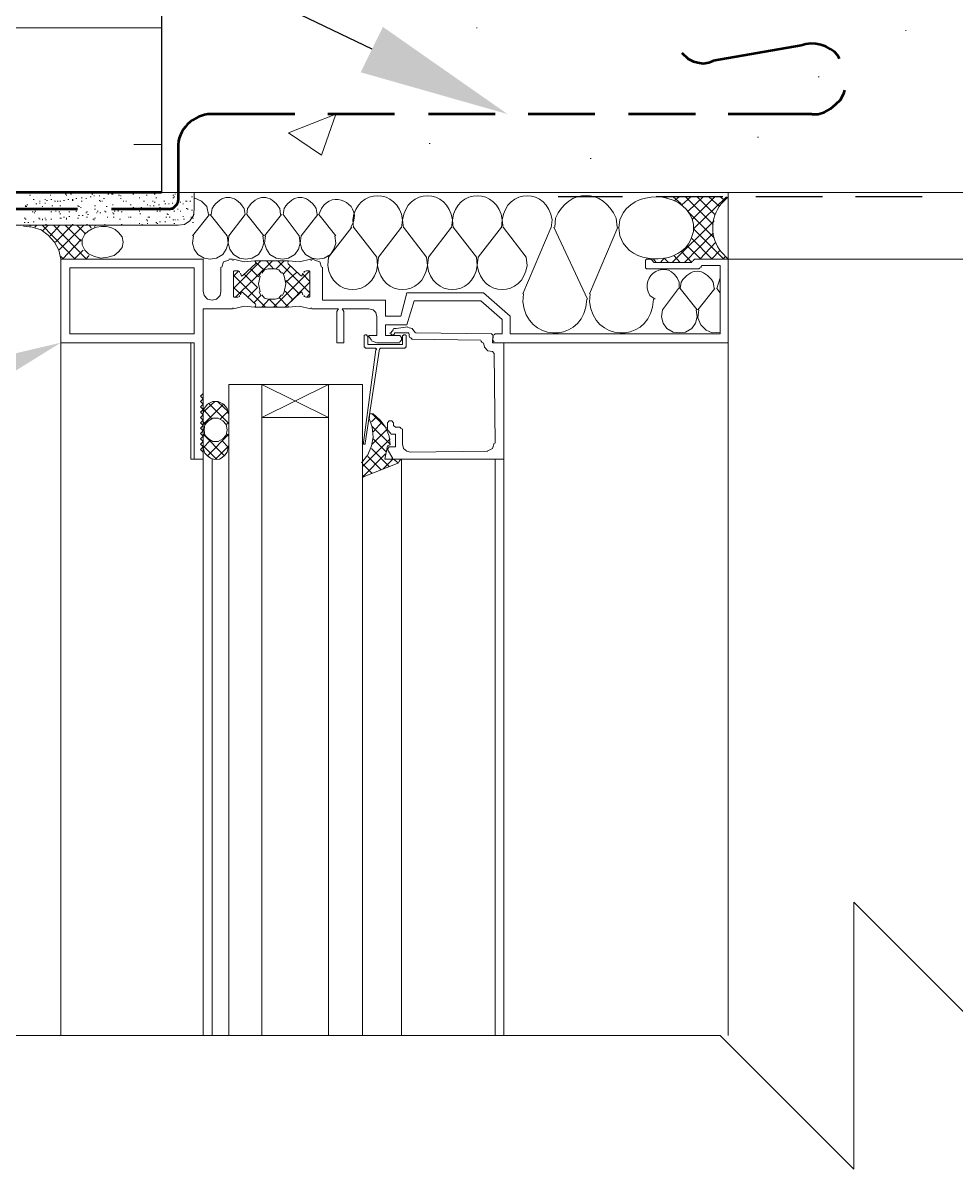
# Model space of a CAD drawing. Header units: millimetres. Extents: x 14 to 201, y 16 to 268.
# Drawn here: x 85.97 to 108.16, y 170.58 to 197.86 of the extents above; entities that cross this region are included whole.
import ezdxf

# ---------------------------------------------------------------- set-up
doc = ezdxf.new("R2010")
doc.units = ezdxf.units.MM
doc.header["$MEASUREMENT"] = 0
doc.layers.get('0').update_dxf_attribs({"linetype": 'CONTINUOUS'})

msp = doc.modelspace()

# ---------------------------------------------------------------- hatches: boundary and pattern name
at = {"true_color": 0x000007}
for points in [[(94.53, 197.76), (97.494, 195.686), (94.001, 196.681)], [(83.354, 189.421), (86.868, 190.246), (83.799, 188.341)]]:
    msp.add_hatch(color=0, dxfattribs=at).paths.add_polyline_path(points)

# ---------------------------------------------------------------- linework, layer by layer
at = {"color": 0, "linetype": 'Continuous', "lineweight": 25, "true_color": 0x000007}
for p, q in [((89.26, 227.902), (89.26, 193.823)), ((100.224, 193.717), (98.7, 193.717)), ((102.616, 193.717), (101.029, 193.717)), ((104.987, 193.717), (103.399, 193.717)), ((107.357, 193.717), (105.77, 193.717))]:
    msp.add_line(p, q, dxfattribs=at)
at = {"color": 0, "linetype": 'Continuous', "lineweight": 15, "true_color": 0x656565}
for p, q in [((80.92, 197.739), (89.26, 197.739)), ((96.753, 197.739), (96.774, 197.739)), ((106.955, 197.676), (106.976, 197.676)), ((104.881, 196.575), (104.902, 196.575)), ((92.287, 195.241), (93.408, 195.686)), ((103.441, 195.136), (103.463, 195.136)), ((88.604, 194.966), (89.26, 194.966)), ((95.631, 194.987), (95.652, 194.987)), ((99.462, 194.628), (99.483, 194.628)), ((86, 193.802), (86.021, 193.802)), ((86.064, 193.802), (86.085, 193.802)), ((86.127, 193.76), (86.148, 193.76)), ((86.212, 193.654), (86.233, 193.654)), ((86.339, 193.802), (86.36, 193.802)), ((86.402, 193.802), (86.423, 193.802)), ((86.487, 193.654), (86.508, 193.654)), ((86.55, 193.823), (86.572, 193.823)), ((86.614, 193.76), (86.635, 193.76)), ((86.635, 193.654), (86.656, 193.654)), ((86.847, 193.823), (86.868, 193.823)), ((86.974, 193.781), (86.995, 193.781)), ((86.995, 193.76), (87.016, 193.76)), ((87.037, 193.823), (87.058, 193.823)), ((87.037, 193.654), (87.058, 193.654)), ((87.101, 193.781), (87.122, 193.781)), ((87.143, 193.654), (87.164, 193.654)), ((87.228, 193.675), (87.249, 193.675)), ((87.249, 193.823), (87.27, 193.823)), ((87.355, 193.696), (87.376, 193.696)), ((87.461, 193.675), (87.482, 193.675)), ((87.545, 193.823), (87.567, 193.823)), ((87.567, 193.717), (87.588, 193.717)), ((87.609, 193.781), (87.63, 193.781)), ((87.609, 193.781), (87.63, 193.781)), ((87.651, 193.738), (87.672, 193.738)), ((87.672, 193.823), (87.694, 193.823)), ((87.778, 193.738), (87.799, 193.738)), ((87.884, 193.675), (87.905, 193.675)), ((87.99, 193.781), (88.011, 193.781)), ((88.032, 193.823), (88.053, 193.823)), ((88.075, 193.781), (88.096, 193.781)), ((88.096, 193.781), (88.117, 193.781)), ((88.202, 193.802), (88.223, 193.802)), ((88.244, 193.76), (88.265, 193.76)), ((88.286, 193.738), (88.307, 193.738)), ((88.286, 193.675), (88.307, 193.675)), ((88.519, 193.823), (88.54, 193.823)), ((88.583, 193.781), (88.604, 193.781)), ((88.731, 193.696), (88.752, 193.696)), ((88.9, 193.76), (88.921, 193.76)), ((89.027, 193.823), (89.048, 193.823)), ((89.09, 193.781), (89.112, 193.781)), ((89.133, 193.696), (89.154, 193.696)), ((89.514, 193.823), (89.535, 193.823)), ((89.535, 193.76), (89.556, 193.76)), ((89.535, 193.696), (89.556, 193.696)), ((89.556, 193.717), (89.577, 193.717)), ((89.577, 193.781), (89.598, 193.781)), ((89.979, 193.717), (90.001, 193.717)), ((90.001, 193.823), (90.022, 193.823)), ((101.155, 193.717), (101.177, 193.717)), ((101.261, 193.696), (101.304, 193.717)), ((101.621, 193.548), (101.431, 193.717)), ((101.473, 193.633), (101.579, 193.717)), ((101.642, 193.527), (101.854, 193.717)), ((102.383, 193.061), (101.727, 193.717)), ((101.791, 193.379), (102.15, 193.717)), ((101.896, 193.188), (102.425, 193.717)), ((101.917, 192.955), (102.701, 193.717)), ((102.425, 193.294), (102.002, 193.717)), ((102.531, 193.484), (102.277, 193.717)), ((102.658, 193.633), (102.553, 193.717)), ((102.743, 193.717), (102.574, 193.548)), ((86.021, 193.506), (86.042, 193.506)), ((86.021, 193.484), (86.042, 193.484)), ((86.042, 193.484), (86.064, 193.484)), ((86.064, 193.527), (86.085, 193.527)), ((86.191, 193.421), (86.212, 193.421)), ((86.254, 193.379), (86.275, 193.379)), ((86.275, 193.548), (86.296, 193.548)), ((86.36, 193.612), (86.381, 193.612)), ((86.36, 193.569), (86.381, 193.569)), ((86.423, 193.484), (86.445, 193.484)), ((86.487, 193.569), (86.508, 193.569)), ((86.529, 193.633), (86.55, 193.633)), ((86.656, 193.506), (86.677, 193.506)), ((86.677, 193.421), (86.699, 193.421)), ((86.72, 193.612), (86.741, 193.612)), ((86.741, 193.379), (86.762, 193.379)), ((86.783, 193.612), (86.804, 193.612)), ((86.847, 193.612), (86.868, 193.612)), ((86.847, 193.506), (86.868, 193.506)), ((86.931, 193.633), (86.953, 193.633)), ((87.143, 193.633), (87.164, 193.633)), ((87.164, 193.421), (87.185, 193.421)), ((87.228, 193.379), (87.249, 193.379)), ((87.27, 193.506), (87.291, 193.506)), ((87.291, 193.484), (87.312, 193.484)), ((87.334, 193.463), (87.355, 193.463)), ((87.355, 193.612), (87.376, 193.612)), ((87.672, 193.506), (87.694, 193.506)), ((87.672, 193.421), (87.694, 193.421)), ((87.736, 193.379), (87.757, 193.379)), ((87.778, 193.633), (87.799, 193.633)), ((87.799, 193.612), (87.82, 193.612)), ((87.842, 193.612), (87.863, 193.612)), ((87.905, 193.379), (87.926, 193.379)), ((87.948, 193.484), (87.969, 193.484)), ((88.096, 193.527), (88.117, 193.527)), ((88.138, 193.379), (88.159, 193.379)), ((88.159, 193.421), (88.18, 193.421)), ((88.223, 193.4), (88.244, 193.4)), ((88.223, 193.379), (88.244, 193.379)), ((88.35, 193.612), (88.371, 193.612)), ((88.35, 193.421), (88.371, 193.421)), ((88.413, 193.612), (88.434, 193.612)), ((88.519, 193.527), (88.54, 193.527)), ((88.561, 193.442), (88.583, 193.442)), ((88.583, 193.463), (88.604, 193.463)), ((88.604, 193.442), (88.625, 193.442)), ((88.646, 193.442), (88.667, 193.442)), ((88.646, 193.421), (88.667, 193.421)), ((88.731, 193.379), (88.752, 193.379)), ((88.731, 193.379), (88.752, 193.379)), ((88.773, 193.463), (88.794, 193.463)), ((88.837, 193.612), (88.858, 193.612)), ((88.921, 193.527), (88.942, 193.527)), ((88.985, 193.506), (89.006, 193.506)), ((89.048, 193.612), (89.069, 193.612)), ((89.069, 193.506), (89.09, 193.506)), ((89.09, 193.59), (89.112, 193.59)), ((89.154, 193.421), (89.175, 193.421)), ((89.154, 193.379), (89.175, 193.379)), ((89.196, 193.527), (89.217, 193.527)), ((89.217, 193.463), (89.239, 193.463)), ((89.217, 193.379), (89.239, 193.379)), ((89.323, 193.612), (89.344, 193.612)), ((89.344, 193.548), (89.366, 193.548)), ((89.429, 193.548), (89.45, 193.548)), ((89.514, 193.569), (89.535, 193.569)), ((89.556, 193.379), (89.577, 193.379)), ((89.641, 193.59), (89.662, 193.59)), ((89.641, 193.421), (89.662, 193.421)), ((89.704, 193.59), (89.725, 193.59)), ((89.704, 193.379), (89.725, 193.379)), ((89.768, 193.548), (89.789, 193.548)), ((89.831, 193.612), (89.852, 193.612)), ((89.852, 193.612), (89.874, 193.612)), ((89.852, 193.442), (89.874, 193.442)), ((89.874, 193.421), (89.895, 193.421)), ((89.937, 193.612), (89.958, 193.612)), ((89.979, 193.4), (90.001, 193.4)), ((90.466, 193.442), (90.445, 193.294)), ((91.25, 193.294), (91.228, 193.442)), ((91.313, 193.442), (91.292, 193.294)), ((92.096, 193.294), (92.075, 193.442)), ((92.181, 193.442), (92.16, 193.294)), ((92.964, 193.294), (92.943, 193.442)), ((93.07, 193.442), (93.006, 193.294)), ((93.07, 193.442), (93.006, 193.294)), ((86, 193.209), (86.021, 193.209)), ((86, 193.104), (86.021, 193.104)), ((86.021, 193.188), (86.042, 193.188)), ((86.085, 193.104), (86.106, 193.104)), ((86.191, 193.357), (86.212, 193.357)), ((86.212, 193.125), (86.233, 193.125)), ((86.233, 193.336), (86.254, 193.336)), ((86.339, 193.209), (86.36, 193.209)), ((86.36, 193.188), (86.381, 193.188)), ((86.423, 193.188), (86.445, 193.188)), ((86.423, 193.167), (86.445, 193.167)), ((86.487, 193.209), (86.508, 193.209)), ((86.508, 193.167), (86.529, 193.167)), ((86.635, 193.357), (86.656, 193.357)), ((86.635, 193.188), (86.656, 193.188)), ((86.826, 193.357), (86.847, 193.357)), ((86.847, 193.315), (86.868, 193.315)), ((86.847, 193.209), (86.868, 193.209)), ((86.868, 193.209), (86.889, 193.209)), ((86.931, 193.23), (86.953, 193.23)), ((86.995, 193.209), (87.016, 193.209)), ((86.995, 193.188), (87.016, 193.188)), ((87.058, 193.357), (87.08, 193.357)), ((87.058, 193.252), (87.08, 193.252)), ((87.27, 193.209), (87.291, 193.209)), ((87.291, 193.273), (87.312, 193.273)), ((87.376, 193.273), (87.397, 193.273)), ((87.461, 193.336), (87.482, 193.336)), ((87.482, 193.357), (87.503, 193.357)), ((87.482, 193.23), (87.503, 193.23)), ((87.503, 193.294), (87.524, 193.294)), ((87.63, 193.188), (87.651, 193.188)), ((87.651, 193.167), (87.672, 193.167)), ((87.672, 193.209), (87.694, 193.209)), ((87.715, 193.336), (87.736, 193.336)), ((87.799, 193.336), (87.82, 193.336)), ((87.926, 193.357), (87.948, 193.357)), ((87.969, 193.23), (87.99, 193.23)), ((88.096, 193.336), (88.117, 193.336)), ((88.117, 193.315), (88.138, 193.315)), ((88.117, 193.23), (88.138, 193.23)), ((88.265, 193.188), (88.286, 193.188)), ((88.307, 193.357), (88.329, 193.357)), ((88.477, 193.23), (88.498, 193.23)), ((88.519, 193.23), (88.54, 193.23)), ((88.752, 193.315), (88.773, 193.315)), ((88.9, 193.167), (88.921, 193.167)), ((88.921, 193.146), (88.942, 193.146)), ((88.942, 193.23), (88.963, 193.23)), ((88.963, 193.23), (88.985, 193.23)), ((89.133, 193.104), (89.154, 193.104)), ((89.217, 193.125), (89.239, 193.125)), ((89.344, 193.125), (89.366, 193.125)), ((89.366, 193.23), (89.387, 193.23)), ((89.387, 193.315), (89.408, 193.315)), ((89.408, 193.294), (89.429, 193.294)), ((89.45, 193.23), (89.471, 193.23)), ((89.535, 193.167), (89.556, 193.167)), ((89.577, 193.167), (89.598, 193.167)), ((89.641, 193.167), (89.662, 193.167)), ((89.768, 193.252), (89.789, 193.252)), ((89.789, 193.188), (89.81, 193.188)), ((89.958, 193.23), (89.979, 193.23)), ((90.403, 193.294), (90.001, 192.786)), ((90.001, 193.209), (90.022, 193.209)), ((90.001, 193.104), (90.022, 193.104)), ((90.022, 193.294), (90.043, 193.294)), ((90.826, 192.786), (90.424, 193.294)), ((91.25, 193.294), (90.868, 192.786)), ((91.694, 192.786), (91.292, 193.294)), ((92.117, 193.294), (91.715, 192.786)), ((92.541, 192.786), (92.16, 193.294)), ((92.985, 193.294), (92.583, 192.786)), ((93.408, 192.786), (93.006, 193.294)), ((93.768, 192.998), (93.832, 193.125)), ((93.768, 192.998), (93.832, 193.125)), ((93.811, 193.167), (93.832, 192.976)), ((94.975, 192.976), (94.996, 193.167)), ((94.996, 193.167), (95.017, 192.976)), ((96.16, 192.976), (96.181, 193.167)), ((96.181, 193.167), (96.203, 192.976)), ((97.346, 192.976), (97.367, 193.167)), ((97.367, 193.167), (97.388, 192.976)), ((98.531, 192.976), (98.552, 193.167)), ((98.637, 193.209), (98.615, 192.998)), ((100.097, 192.998), (100.076, 193.209)), ((101.41, 192.151), (102.404, 193.146)), ((102.404, 192.744), (101.791, 193.357)), ((86.148, 193.019), (86.127, 193.04)), ((86.233, 193.04), (86.254, 193.04)), ((86.254, 192.998), (86.296, 193.04)), ((87.207, 192.236), (86.423, 193.04)), ((86.445, 192.913), (86.572, 193.04)), ((86.508, 193.061), (86.529, 193.061)), ((86.614, 192.786), (86.847, 193.04)), ((86.656, 193.04), (86.677, 193.04)), ((87.482, 192.236), (86.699, 193.04)), ((86.741, 192.638), (87.143, 193.04)), ((86.826, 192.447), (87.418, 193.04)), ((87.355, 192.659), (86.974, 193.04)), ((87.058, 193.04), (87.08, 193.04)), ((87.143, 193.061), (87.164, 193.061)), ((87.439, 192.849), (87.249, 193.04)), ((87.482, 193.061), (87.503, 193.061)), ((87.588, 192.976), (87.545, 193.04)), ((87.672, 192.998), (87.694, 193.04)), ((87.778, 193.04), (87.799, 193.04)), ((87.82, 193.04), (87.842, 193.04)), ((87.905, 193.061), (87.926, 193.061)), ((88.307, 193.061), (88.329, 193.061)), ((88.413, 193.04), (88.434, 193.04)), ((88.71, 193.04), (88.731, 193.04)), ((88.731, 193.082), (88.752, 193.082)), ((88.794, 193.061), (88.815, 193.061)), ((88.921, 193.082), (88.942, 193.082)), ((89.154, 193.082), (89.175, 193.082)), ((89.556, 193.082), (89.577, 193.082)), ((93.239, 192.278), (93.789, 192.998)), ((93.789, 192.998), (93.239, 192.278)), ((94.382, 192.278), (93.832, 192.998)), ((94.975, 192.998), (94.425, 192.278)), ((95.567, 192.278), (95.017, 192.998)), ((96.16, 192.998), (95.61, 192.278)), ((96.753, 192.278), (96.203, 192.998)), ((97.346, 192.998), (96.795, 192.278)), ((97.938, 192.278), (97.388, 192.998)), ((97.854, 191.41), (98.531, 192.998)), ((98.594, 192.998), (99.399, 191.283)), ((99.441, 191.41), (100.118, 192.998)), ((101.706, 192.151), (102.383, 192.849)), ((102.637, 192.236), (101.917, 192.955)), ((86.91, 192.236), (87.355, 192.701)), ((102.087, 192.236), (101.769, 192.553)), ((102.362, 192.236), (101.875, 192.722)), ((102.066, 192.236), (102.447, 192.638)), ((86.931, 192.236), (86.868, 192.299)), ((87.185, 192.236), (87.397, 192.447)), ((87.461, 192.236), (87.545, 192.32)), ((93.239, 192.278), (93.218, 192.087)), ((93.239, 192.278), (93.218, 192.087)), ((94.403, 192.087), (94.382, 192.278)), ((94.403, 192.087), (94.382, 192.278)), ((94.425, 192.278), (94.403, 192.087)), ((95.589, 192.087), (95.567, 192.278)), ((95.61, 192.278), (95.589, 192.087)), ((96.774, 192.087), (96.753, 192.278)), ((96.795, 192.278), (96.774, 192.087)), ((97.959, 192.087), (97.938, 192.278)), ((101.6, 192.151), (101.452, 192.32)), ((101.875, 192.151), (101.621, 192.426)), ((102.341, 192.236), (102.553, 192.447)), ((102.574, 192.405), (102.743, 192.236)), ((102.616, 192.236), (102.68, 192.299)), ((87.736, 192.236), (87.757, 192.236)), ((87.778, 192.236), (87.799, 192.236)), ((90.974, 191.537), (91.63, 192.193)), ((91.017, 191.325), (91.906, 192.193)), ((92.287, 192.193), (91.482, 192.193)), ((91.694, 191.982), (91.504, 192.151)), ((91.927, 192.003), (91.758, 192.193)), ((91.99, 192.003), (92.181, 192.193)), ((92.795, 191.431), (92.033, 192.193)), ((92.16, 191.876), (92.329, 192.066)), ((100.923, 192.236), (100.944, 192.236)), ((101.029, 192.151), (100.965, 192.236)), ((101.134, 192.151), (101.219, 192.257)), ((101.325, 192.151), (101.219, 192.257)), ((90.974, 191.833), (91.101, 191.96)), ((91.736, 191.093), (90.974, 191.855)), ((91.546, 191.558), (91.228, 191.876)), ((91.567, 191.812), (91.377, 192.003)), ((91.588, 191.833), (91.63, 191.918)), ((91.8, 192.003), (91.969, 192.003)), ((91.927, 191.093), (92.795, 191.96)), ((92.138, 191.918), (92.181, 191.833)), ((92.223, 191.685), (92.477, 191.918)), ((92.795, 191.706), (92.625, 191.876)), ((102.553, 191.791), (102.468, 191.537)), ((91.144, 191.41), (90.974, 191.558)), ((91.313, 191.325), (91.546, 191.558)), ((92.202, 191.093), (92.795, 191.685)), ((92.393, 191.262), (92.202, 191.474)), ((92.541, 191.41), (92.223, 191.728)), ((101.558, 191.537), (101.177, 191.029)), ((101.579, 191.537), (101.579, 191.685)), ((101.621, 191.685), (101.6, 191.537)), ((102.002, 191.029), (101.6, 191.537)), ((102.425, 191.537), (102.023, 191.029)), ((102.404, 191.537), (102.383, 191.685)), ((102.553, 191.431), (102.468, 191.537)), ((91.461, 191.198), (91.63, 191.368)), ((91.63, 191.368), (91.588, 191.453)), ((91.652, 191.093), (91.821, 191.283)), ((91.969, 191.283), (91.8, 191.283)), ((92.012, 191.093), (91.821, 191.283)), ((92.244, 191.135), (92.075, 191.304)), ((92.181, 191.453), (92.138, 191.368)), ((92.71, 191.325), (92.795, 191.41)), ((97.875, 191.41), (97.854, 191.22)), ((99.356, 191.093), (99.378, 191.283)), ((99.462, 191.41), (99.441, 191.22)), ((100.88, 191.368), (101.007, 191.283)), ((100.944, 191.093), (100.965, 191.283)), ((92.287, 191.093), (91.482, 191.093)), ((86.868, 190.246), (86.868, 173.757)), ((90.255, 173.757), (90.255, 190.246)), ((102.743, 173.757), (102.743, 190.246)), ((91.652, 189.251), (91.652, 173.757)), ((91.652, 188.468), (93.239, 189.251)), ((93.239, 188.468), (91.652, 189.251)), ((93.239, 173.757), (93.239, 189.251)), ((90.255, 188.595), (90.53, 188.849)), ((90.255, 188.299), (90.741, 188.785)), ((90.868, 188.32), (90.382, 188.807)), ((90.868, 188.595), (90.593, 188.849)), ((90.255, 187.748), (90.255, 188.553)), ((90.466, 188.426), (90.276, 188.637)), ((90.657, 188.426), (90.847, 188.616)), ((90.868, 188.553), (90.868, 187.769)), ((94.255, 188.362), (94.382, 188.489)), ((94.615, 188.214), (94.276, 188.553)), ((90.318, 188.299), (90.255, 188.362)), ((90.805, 188.299), (90.868, 188.341)), ((94.7, 187.833), (94.276, 188.256)), ((94.297, 188.129), (94.509, 188.362)), ((90.255, 188.023), (90.297, 188.066)), ((90.763, 187.558), (90.255, 188.066)), ((90.255, 187.748), (90.424, 187.918)), ((90.36, 187.558), (90.868, 188.066)), ((90.868, 187.748), (90.699, 187.918)), ((90.868, 188.023), (90.826, 188.066)), ((94.043, 187.304), (94.7, 187.96)), ((94.276, 187.833), (94.615, 188.172)), ((94.615, 187.642), (94.297, 187.96)), ((90.572, 187.473), (90.255, 187.791)), ((90.255, 187.748), (90.297, 187.621)), ((90.551, 187.473), (90.868, 187.791)), ((90.826, 187.642), (90.847, 187.769)), ((94.679, 187.304), (94.255, 187.727)), ((90.466, 173.757), (90.466, 187.494)), ((94.043, 187.05), (94.594, 187.6)), ((94.276, 187.134), (94.043, 187.367)), ((94.488, 187.219), (94.17, 187.537)), ((94.53, 187.24), (94.763, 187.473)), ((94.89, 187.388), (94.784, 187.473)), ((94.911, 187.41), (94.954, 187.473)), ((94.975, 187.473), (94.996, 187.473)), ((94.975, 187.473), (94.975, 173.757)), ((97.197, 187.473), (97.197, 173.757)), ((97.409, 187.473), (97.409, 173.757)), ((94.086, 187.05), (94.043, 187.092))]:
    msp.add_line(p, q, dxfattribs=at)
at = {"color": 0, "linetype": 'Continuous', "lineweight": 53, "true_color": 0x000007}
for p, q in [((104.479, 197.316), (102.383, 196.956)), ((105.389, 196.998), (105.347, 197.083)), ((92.435, 195.686), (90.445, 195.686)), ((94.805, 195.686), (93.218, 195.686)), ((97.197, 195.686), (95.61, 195.686)), ((99.568, 195.686), (97.981, 195.686)), ((101.96, 195.686), (100.372, 195.686)), ((104.733, 195.686), (102.743, 195.686)), ((89.662, 194.882), (89.662, 193.633)), ((89.26, 193.823), (80.92, 193.823)), ((87.27, 193.421), (85.683, 193.421)), ((89.45, 193.421), (88.075, 193.421))]:
    msp.add_line(p, q, dxfattribs=at)
at = {"color": 0, "linetype": 'Continuous', "lineweight": 15, "true_color": 0x000007}
for p, q in [((135.7, 193.823), (89.26, 193.823)), ((90.043, 193.823), (90.043, 193.421)), ((102.743, 192.236), (102.743, 193.823)), ((89.662, 193.04), (81.322, 193.04)), ((90.678, 191.474), (90.678, 192.045)), ((90.868, 192.236), (90.953, 192.236)), ((90.974, 192.214), (90.953, 192.214)), ((91.504, 192.13), (91.207, 191.855)), ((91.504, 192.151), (91.482, 192.193)), ((92.287, 192.193), (92.266, 192.151)), ((92.266, 192.13), (92.562, 191.855)), ((92.837, 192.214), (92.816, 192.214)), ((92.9, 192.236), (92.837, 192.236)), ((100.796, 192.236), (100.775, 192.214)), ((100.775, 192.214), (100.775, 192.024)), ((100.775, 192.024), (100.796, 192.003)), ((100.901, 192.236), (100.796, 192.236)), ((100.923, 192.214), (100.901, 192.236)), ((100.944, 192.193), (100.944, 192.214)), ((100.944, 192.193), (100.965, 192.172)), ((101.875, 192.151), (100.965, 192.151)), ((101.875, 192.172), (101.896, 192.193)), ((101.939, 192.236), (101.917, 192.214)), ((101.917, 192.214), (101.917, 192.193)), ((102.045, 192.003), (102.066, 192.024)), ((102.108, 192.066), (102.087, 192.045)), ((102.087, 192.024), (102.087, 192.045)), ((137.287, 192.236), (102.341, 192.236)), ((90.995, 191.96), (90.974, 191.939)), ((90.974, 191.939), (90.974, 191.347)), ((91.059, 191.96), (90.995, 191.96)), ((91.08, 191.96), (91.059, 191.96)), ((91.122, 191.939), (91.08, 191.96)), ((91.122, 191.918), (91.122, 191.939)), ((92.646, 191.939), (92.71, 191.96)), ((92.668, 191.939), (92.646, 191.918)), ((92.71, 191.96), (92.71, 191.96)), ((92.71, 191.96), (92.773, 191.96)), ((92.795, 191.939), (92.773, 191.96)), ((92.795, 191.939), (92.795, 191.347)), ((100.796, 192.003), (102.045, 192.003)), ((90.974, 191.347), (90.995, 191.326)), ((90.995, 191.326), (91.059, 191.326)), ((91.059, 191.326), (91.08, 191.326)), ((91.08, 191.326), (91.122, 191.347)), ((91.122, 191.347), (91.122, 191.368)), ((91.207, 191.431), (91.504, 191.156)), ((92.562, 191.431), (92.266, 191.156)), ((92.646, 191.368), (92.668, 191.347)), ((92.71, 191.326), (92.646, 191.347)), ((92.773, 191.326), (92.71, 191.326)), ((92.71, 191.326), (92.71, 191.326)), ((92.773, 191.326), (92.795, 191.347)), ((90.953, 191.071), (90.974, 191.071)), ((91.482, 191.093), (91.504, 191.135)), ((92.266, 191.135), (92.287, 191.093)), ((92.816, 191.071), (92.837, 191.071)), ((94.086, 190.161), (94.086, 190.394)), ((94.192, 190.394), (94.255, 190.31)), ((94.7, 190.458), (94.7, 190.479)), ((94.784, 190.563), (94.721, 190.479)), ((94.975, 190.373), (94.932, 190.415)), ((94.975, 190.31), (94.975, 190.373)), ((94.996, 190.204), (94.996, 190.394)), ((95.081, 190.394), (95.081, 190.161)), ((95.186, 190.373), (95.229, 190.331)), ((97.155, 190.415), (97.113, 190.458)), ((97.155, 190.437), (97.134, 190.288)), ((97.197, 190.458), (97.176, 190.437)), ((89.958, 190.246), (86.931, 190.246)), ((94.932, 190.267), (94.975, 190.31)), ((96.859, 190.31), (95.208, 190.331)), ((96.901, 190.246), (96.859, 190.288)), ((97.155, 190.288), (97.176, 190.267)), ((97.176, 189.992), (97.134, 190.034)), ((97.197, 187.854), (97.176, 189.992)), ((90.868, 173.757), (90.868, 189.251)), ((90.868, 189.251), (94.043, 189.251)), ((94.043, 189.251), (94.043, 173.757)), ((94.679, 188.383), (94.636, 188.341)), ((94.636, 188.172), (94.636, 188.341)), ((94.679, 188.383), (94.742, 188.383)), ((94.784, 188.341), (94.742, 188.383)), ((94.784, 188.341), (94.784, 188.277)), ((94.784, 188.277), (94.827, 188.235)), ((94.827, 188.235), (94.932, 188.235)), ((94.975, 188.193), (94.932, 188.235)), ((94.996, 188.193), (94.996, 187.833)), ((94.636, 188.172), (94.721, 188.087)), ((94.679, 187.769), (94.636, 187.706)), ((94.763, 187.494), (94.636, 187.706)), ((95.186, 187.642), (97.028, 187.664)), ((94.742, 187.494), (94.784, 187.473)), ((105.728, 176.932), (105.728, 170.582)), ((70.993, 173.757), (102.553, 173.757)), ((105.728, 170.582), (102.553, 173.757))]:
    msp.add_line(p, q, dxfattribs=at)
at = {"color": 0, "linetype": 'Continuous', "lineweight": 25, "true_color": 0x000007}
msp.add_lwpolyline([(94.276, 197.231), (67.119, 210.249), (61.616, 210.249)], dxfattribs=at)
at = {"color": 0, "linetype": 'Continuous', "lineweight": 53, "true_color": 0x000007}
for points in [[(101.642, 197.146), (101.791, 196.998), (101.917, 196.935), (102.023, 196.914), (102.15, 196.892), (102.277, 196.914), (102.383, 196.956)], [(104.733, 195.686), (104.881, 195.686), (105.029, 195.728), (105.177, 195.813), (105.304, 195.919), (105.41, 196.025), (105.495, 196.173), (105.516, 196.257)], [(89.45, 193.421), (89.493, 193.442), (89.535, 193.442), (89.556, 193.463), (89.577, 193.484), (89.598, 193.506), (89.62, 193.527), (89.641, 193.569), (89.662, 193.59), (89.662, 193.633)]]:
    msp.add_lwpolyline(points, dxfattribs=at)
at = {"color": 0, "linetype": 'Continuous', "lineweight": 15, "true_color": 0x656565}
for points in [[(92.287, 195.241), (93.07, 194.712), (93.408, 195.686)], [(90.382, 193.294), (90.339, 193.484), (90.212, 193.612), (90.043, 193.696)], [(100.245, 193.336), (100.161, 193.167), (100.139, 192.976), (100.139, 192.976)], [(86.868, 192.236), (86.826, 192.447), (86.72, 192.638), (86.572, 192.807), (86.402, 192.934), (86.191, 192.998), (85.979, 193.019)], [(87.439, 192.828), (87.376, 192.701), (87.376, 192.574), (87.439, 192.447), (87.524, 192.363), (87.672, 192.299), (87.82, 192.257), (87.99, 192.278), (88.138, 192.32), (88.244, 192.405), (88.329, 192.511), (88.35, 192.638)], [(88.35, 192.638), (88.329, 192.765), (88.244, 192.871)], [(100.139, 192.976), (100.161, 192.786), (100.245, 192.617)], [(101.854, 192.701), (101.917, 192.892), (101.917, 193.061)], [(90.022, 192.786), (90.001, 192.617), (90.043, 192.468), (90.128, 192.341), (90.276, 192.257), (90.424, 192.236), (90.572, 192.257), (90.72, 192.341), (90.805, 192.468), (90.847, 192.617), (90.826, 192.786)], [(90.868, 192.786), (90.847, 192.617), (90.89, 192.468), (90.974, 192.341), (91.122, 192.257), (91.271, 192.236), (91.419, 192.257), (91.567, 192.341), (91.652, 192.468), (91.694, 192.617), (91.673, 192.786)], [(91.736, 192.786), (91.715, 192.617), (91.758, 192.468), (91.842, 192.341), (91.99, 192.257), (92.138, 192.236), (92.287, 192.257), (92.435, 192.341), (92.52, 192.468), (92.562, 192.617), (92.541, 192.786)], [(92.583, 192.786), (92.562, 192.617), (92.604, 192.468), (92.689, 192.341), (92.837, 192.257), (92.985, 192.236), (93.133, 192.257), (93.282, 192.341), (93.366, 192.468), (93.408, 192.617), (93.387, 192.786)], [(91.609, 191.833), (91.567, 191.643), (91.609, 191.453)], [(91.8, 192.003), (91.715, 191.982), (91.652, 191.897)], [(92.117, 191.897), (92.054, 191.982), (91.969, 192.003)], [(92.181, 191.453), (92.223, 191.643), (92.181, 191.833)], [(91.652, 191.389), (91.715, 191.304), (91.8, 191.283)], [(91.969, 191.283), (92.054, 191.304), (92.117, 191.389)], [(101.177, 191.029), (101.155, 190.86), (101.198, 190.712), (101.282, 190.585), (101.431, 190.5), (101.579, 190.479), (101.727, 190.5), (101.875, 190.585), (101.96, 190.712), (102.002, 190.86), (101.981, 191.029)], [(102.045, 191.029), (102.023, 190.839), (102.087, 190.669), (102.214, 190.542), (102.362, 190.479), (102.553, 190.5)], [(90.847, 188.553), (90.826, 188.68), (90.741, 188.785), (90.614, 188.849), (90.487, 188.849), (90.36, 188.785), (90.276, 188.68), (90.255, 188.553)], [(94.022, 187.388), (94.17, 187.579), (94.255, 187.791), (94.297, 188.002), (94.276, 188.235), (94.192, 188.468)], [(94.213, 188.468), (94.213, 188.553), (94.297, 188.553)], [(94.7, 187.812), (94.679, 188.023), (94.594, 188.235), (94.467, 188.404), (94.297, 188.553)], [(94.636, 187.791), (94.573, 187.473), (94.975, 187.473)], [(94.7, 187.812), (94.636, 187.791), (94.657, 187.791)], [(94.911, 187.388), (94.043, 187.05), (94.043, 187.367)]]:
    msp.add_lwpolyline(points, dxfattribs=at)
at = {"color": 0, "linetype": 'Continuous', "lineweight": 15, "true_color": 0x000007}
for points in [[(89.662, 193.04), (89.81, 193.061), (89.937, 193.146), (90.022, 193.273), (90.043, 193.421)], [(90.953, 191.05), (90.255, 191.05), (90.255, 189.039), (90.191, 188.976), (90.255, 188.912), (90.191, 188.849), (90.255, 188.785), (90.191, 188.722), (90.255, 188.658), (90.191, 188.595), (90.255, 188.531), (90.191, 188.468), (90.255, 188.404), (90.191, 188.341), (90.255, 188.277), (90.191, 188.214), (90.255, 188.15), (90.191, 188.087), (90.255, 188.023), (90.191, 187.96), (90.255, 187.896), (90.191, 187.833), (90.255, 187.769), (90.191, 187.706), (90.255, 187.642), (90.255, 187.473), (90.043, 187.473), (90.043, 190.246), (86.868, 190.246), (86.868, 192.236), (90.255, 192.236), (90.255, 191.474)], [(90.868, 192.214), (90.741, 192.172), (90.699, 192.045)], [(90.974, 192.236), (91.228, 192.172), (91.482, 192.193)], [(92.816, 192.236), (92.541, 192.172), (92.287, 192.193)], [(93.07, 192.045), (93.028, 192.172), (92.9, 192.214)], [(102.108, 192.087), (102.553, 192.087), (102.553, 190.458), (97.557, 190.458), (97.557, 190.881), (96.922, 191.431), (95.102, 191.431), (94.954, 190.881), (94.594, 190.881), (94.594, 191.262), (93.091, 191.262), (93.091, 192.045)], [(97.176, 190.246), (102.743, 190.246), (102.743, 192.236), (101.939, 192.236)], [(91.144, 191.897), (91.165, 191.833), (91.207, 191.855)], [(92.562, 191.855), (92.604, 191.833), (92.625, 191.897)], [(90.255, 191.474), (90.276, 191.368), (90.36, 191.283), (90.466, 191.262), (90.572, 191.283), (90.657, 191.368), (90.678, 191.474)], [(91.207, 191.431), (91.165, 191.453), (91.144, 191.389)], [(92.625, 191.389), (92.604, 191.453), (92.562, 191.431)], [(94.932, 190.415), (94.594, 190.415), (94.594, 190.669), (95.102, 190.669), (95.271, 191.241), (96.859, 191.241), (97.367, 190.796), (97.367, 190.458), (97.197, 190.458)], [(91.482, 191.093), (91.228, 191.114), (90.974, 191.05)], [(92.287, 191.093), (92.541, 191.114), (92.816, 191.05)], [(92.837, 191.05), (93.472, 191.05), (93.43, 190.987), (93.43, 190.246)], [(93.43, 190.246), (93.599, 190.246), (93.599, 190.987), (93.557, 191.05), (94.192, 191.05)], [(94.382, 190.86), (94.361, 190.966), (94.297, 191.029), (94.192, 191.05)], [(94.382, 190.86), (94.382, 190.415), (94.192, 190.415), (94.192, 190.394)], [(94.17, 190.394), (94.149, 190.415), (94.149, 190.436), (94.107, 190.436), (94.086, 190.415), (94.086, 190.394)], [(94.17, 190.394), (94.17, 190.204), (94.996, 190.204)], [(94.721, 190.458), (94.763, 190.415), (94.805, 190.458)], [(94.784, 190.585), (94.848, 190.585), (95.123, 190.627)], [(97.155, 190.394), (97.134, 190.246), (97.409, 190.246), (97.409, 187.473), (94.784, 187.473)], [(95.165, 190.373), (95.144, 190.479), (94.805, 190.479), (94.805, 190.458)], [(95.081, 190.394), (95.081, 190.415), (95.059, 190.436), (95.017, 190.436), (95.017, 190.415), (94.996, 190.415), (94.996, 190.394)], [(95.292, 190.5), (95.229, 190.585), (95.123, 190.606)], [(95.292, 190.5), (95.313, 190.479), (97.113, 190.458)], [(89.958, 190.246), (89.958, 187.473), (90.255, 187.473)], [(94.065, 187.875), (94.361, 190.077), (94.382, 190.098), (94.361, 190.098), (94.361, 190.119), (94.128, 190.119)], [(94.086, 190.161), (94.086, 190.14), (94.107, 190.14), (94.107, 190.119), (94.128, 190.119)], [(95.038, 190.119), (94.467, 190.119), (94.467, 190.098), (94.446, 190.098), (94.107, 187.854)], [(94.255, 190.288), (94.382, 190.246), (94.932, 190.246)], [(95.038, 190.119), (95.059, 190.119), (95.059, 190.14), (95.081, 190.14), (95.081, 190.161)], [(96.922, 190.246), (96.943, 190.14), (97.028, 190.055), (97.134, 190.034)], [(94.679, 187.769), (94.827, 187.769), (94.827, 188.066), (94.721, 188.066)], [(94.065, 187.875), (94.065, 187.833), (94.107, 187.833), (94.107, 187.854)], [(94.996, 187.833), (95.017, 187.727), (95.102, 187.664), (95.186, 187.642)], [(97.007, 187.664), (97.134, 187.727), (97.176, 187.854)], [(140.462, 173.757), (108.903, 173.757), (105.728, 176.932)]]:
    msp.add_lwpolyline(points, dxfattribs=at)
for points in [[(87.08, 190.458), (90.043, 190.458), (90.043, 192.024), (87.08, 192.024)], [(93.239, 189.251), (91.652, 189.251), (91.652, 188.468), (93.239, 188.468)]]:
    msp.add_lwpolyline(points, close=True, dxfattribs=at)
at = {"color": 0, "linetype": 'Continuous', "lineweight": 15, "true_color": 0x656565}
msp.add_lwpolyline([(90.826, 188.172), (90.805, 188.299), (90.72, 188.383), (90.614, 188.447), (90.487, 188.447), (90.382, 188.383), (90.297, 188.299), (90.276, 188.172), (90.297, 188.045), (90.382, 187.96), (90.487, 187.896), (90.614, 187.896), (90.72, 187.96), (90.805, 188.045)], close=True, dxfattribs=at)
at = {"color": 0, "linetype": 'Continuous', "lineweight": 53, "true_color": 0x000007}
for points in [[(105.347, 197.083), (105.158, 197.315), (104.759, 197.438), (104.479, 197.316)], [(90.445, 195.686), (90.021, 195.678), (89.634, 195.315), (89.662, 194.882)]]:
    msp.add_open_spline(points, degree=3, dxfattribs=at)
at = {"color": 0, "linetype": 'Continuous', "lineweight": 15, "true_color": 0x656565}
for points in [[(94.996, 193.167), (94.899, 193.937), (93.908, 193.937), (93.811, 193.167)], [(96.181, 193.167), (96.084, 193.937), (95.093, 193.937), (94.996, 193.167)], [(97.367, 193.167), (97.269, 193.937), (96.279, 193.937), (96.181, 193.167)], [(98.552, 193.167), (98.455, 193.937), (97.464, 193.937), (97.367, 193.167)], [(100.076, 193.209), (99.767, 193.93), (98.946, 193.93), (98.637, 193.209)], [(101.917, 193.061), (101.789, 193.817), (100.631, 193.933), (100.245, 193.336)], [(91.228, 193.442), (91.007, 193.79), (90.688, 193.79), (90.466, 193.442)], [(92.075, 193.442), (91.854, 193.79), (91.534, 193.79), (91.313, 193.442)], [(92.943, 193.442), (92.722, 193.79), (92.402, 193.79), (92.181, 193.442)], [(93.832, 193.125), (93.973, 193.564), (93.334, 193.891), (93.07, 193.442)], [(93.832, 193.125), (93.973, 193.564), (93.334, 193.891), (93.07, 193.442)], [(102.574, 193.548), (102.308, 193.222), (102.308, 192.731), (102.574, 192.405)], [(88.244, 192.871), (88.042, 193.083), (87.621, 193.053), (87.439, 192.828)], [(100.245, 192.617), (100.565, 192.086), (101.602, 192.114), (101.854, 192.701)], [(101.579, 191.685), (101.327, 192.314), (100.58, 191.847), (100.88, 191.368)], [(93.218, 192.087), (93.315, 191.317), (94.306, 191.317), (94.403, 192.087)], [(93.218, 192.087), (93.315, 191.317), (94.306, 191.317), (94.403, 192.087)], [(94.403, 192.087), (94.501, 191.317), (95.491, 191.317), (95.589, 192.087)], [(95.589, 192.087), (95.686, 191.317), (96.677, 191.317), (96.774, 192.087)], [(96.774, 192.087), (96.871, 191.317), (97.862, 191.317), (97.959, 192.087)], [(102.383, 191.685), (102.162, 192.033), (101.842, 192.033), (101.621, 191.685)], [(97.854, 191.22), (97.955, 190.279), (99.169, 190.234), (99.356, 191.093)], [(99.441, 191.22), (99.543, 190.279), (100.756, 190.234), (100.944, 191.093)], [(90.297, 187.621), (90.463, 187.404), (90.687, 187.415), (90.826, 187.642)]]:
    msp.add_open_spline(points, degree=3, dxfattribs=at)

doc.saveas('drawing.dxf')
